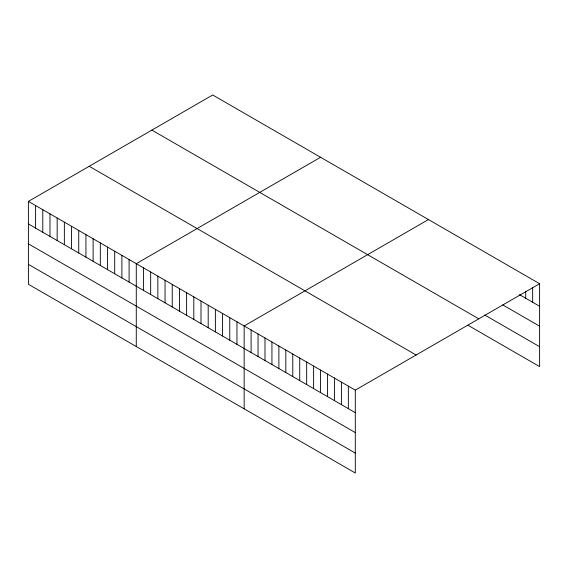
<?xml version="1.0" encoding="UTF-8"?>
<svg xmlns="http://www.w3.org/2000/svg" width="568" height="568" viewBox="0 0 568 568"><rect width="100%" height="100%" fill="white"/><g stroke="black" fill="none" stroke-linecap="round" stroke-linejoin="round"><path stroke-width="0.85" d="M28.4 201.399L355.298 390.131L355.298 473.009L28.4 284.277L28.4 201.399L212.702 94.991L539.6 283.723L539.6 366.601L468.053 325.294M320.579 157.272L136.277 263.68L136.277 346.558M428.457 219.553L244.155 325.961L244.155 408.839M355.298 390.131L539.6 283.723M519.457 294.629L539.6 306.259M502.786 304.917L539.6 326.174M484.724 315.006L539.6 346.686M151.883 130.107L478.781 318.84M89.219 166.282L416.117 355.014M28.4 223.934L355.298 412.666M28.4 243.842L355.298 432.575M28.4 264.361L355.298 453.094M532.656 287.514L532.656 302.247M525.705 291.306L525.705 298.236M348.354 386.119L348.354 408.655M341.404 382.108L341.404 404.643M334.46 378.096L334.46 400.632M327.509 374.092L327.509 396.62M320.565 370.08L320.565 392.609M313.621 366.069L313.621 388.604M306.67 362.057L306.67 384.593M299.726 358.046L299.726 380.581M292.776 354.034L292.776 376.57M285.832 350.023L285.832 372.558M278.888 346.011L278.888 368.547M271.937 342.007L271.937 364.535M264.993 337.995L264.993 360.524M258.049 333.984L258.049 356.519M251.099 329.972L251.099 352.508M236.962 321.808L236.962 344.343M229.77 317.654L229.77 340.189M222.578 313.508L222.578 336.036M215.386 309.354L215.386 331.889M208.193 305.201L208.193 327.736M201.001 301.047L201.001 323.582M193.809 296.894L193.809 319.429M186.616 292.747L186.616 315.275M179.424 288.594L179.424 311.129M172.232 284.44L172.232 306.976M165.047 280.287L165.047 302.822M157.854 276.133L157.854 298.669M150.662 271.987L150.662 294.515M143.47 267.833L143.47 290.369M129.085 259.526L129.085 282.062M121.893 255.373L121.893 277.908M114.701 251.226L114.701 273.755M107.508 247.073L107.508 269.601M100.316 242.919L100.316 265.455M93.124 238.766L93.124 261.301M85.931 234.612L85.931 257.148M78.739 230.466L78.739 252.994M71.554 226.312L71.554 248.841M64.362 222.159L64.362 244.694M57.169 218.005L57.169 240.541M49.977 213.852L49.977 236.387M42.785 209.698L42.785 232.234M35.592 205.552L35.592 228.08"/></g></svg>
